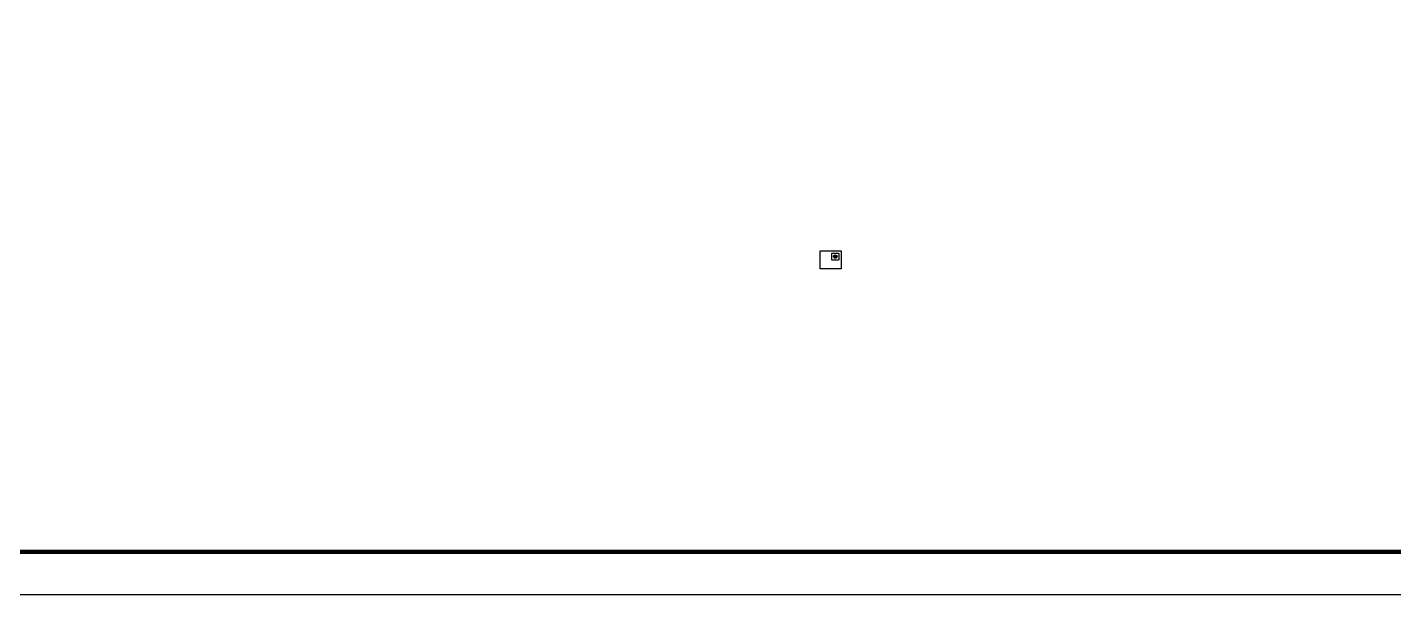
# Model space of a CAD drawing. Extents: x -737978 to 768813, y -372247 to 1140308.
# Drawn here: x -296065 to -248172, y -268610 to -248738 of the extents above; entities that cross this region are included whole.
import ezdxf

# ---------------------------------------------------------------- set-up
doc = ezdxf.new("R2010")
doc.units = 0
doc.header["$LTSCALE"] = 1000
doc.header["$MEASUREMENT"] = 0
doc.layers.get('0').update_dxf_attribs({"linetype": 'CONTINUOUS'})
doc.layers.add('PUB_TITLE', color=4, linetype='CONTINUOUS')

msp = doc.modelspace()

# ---------------------------------------------------------------- hatches: boundary and pattern name
h = msp.add_hatch(color=1)
h.dxf.hatch_style = 1
edge = h.paths.add_edge_path()
edge.add_arc((-267744.3, -256770), 60, 0, 360)

# ---------------------------------------------------------------- linework, layer by layer
msp.add_lwpolyline([(-268270.8, -256571.8), (-267537, -256571.8), (-267537, -257198.4), (-268270.8, -257198.4)], close=True)
msp.add_lwpolyline([(-267619.3, -256675), (-267619.3, -256865, -0.4142136), (-267649.3, -256895), (-267839.3, -256895, -0.4142136), (-267869.3, -256865), (-267869.3, -256675, -0.4142136), (-267839.3, -256645), (-267649.3, -256645, -0.4142136)], format="xyb", close=True)
at = {"color": 1}
msp.add_circle((-267744.3, -256770), 60, dxfattribs=at)
at = {"layer": 'PUB_TITLE'}
msp.add_lwpolyline([(-377375.1, -268609.7), (-219725.1, -268609.7), (-219725.1, -179509.7), (-377375.1, -179509.7)], close=True, dxfattribs=at)
at = {"layer": 'PUB_TITLE', "const_width": 150}
msp.add_lwpolyline([(-373625.1, -267109.7), (-221225.1, -267109.7), (-221225.1, -181009.7), (-373625.1, -181009.7)], close=True, dxfattribs=at)

doc.saveas('drawing.dxf')
